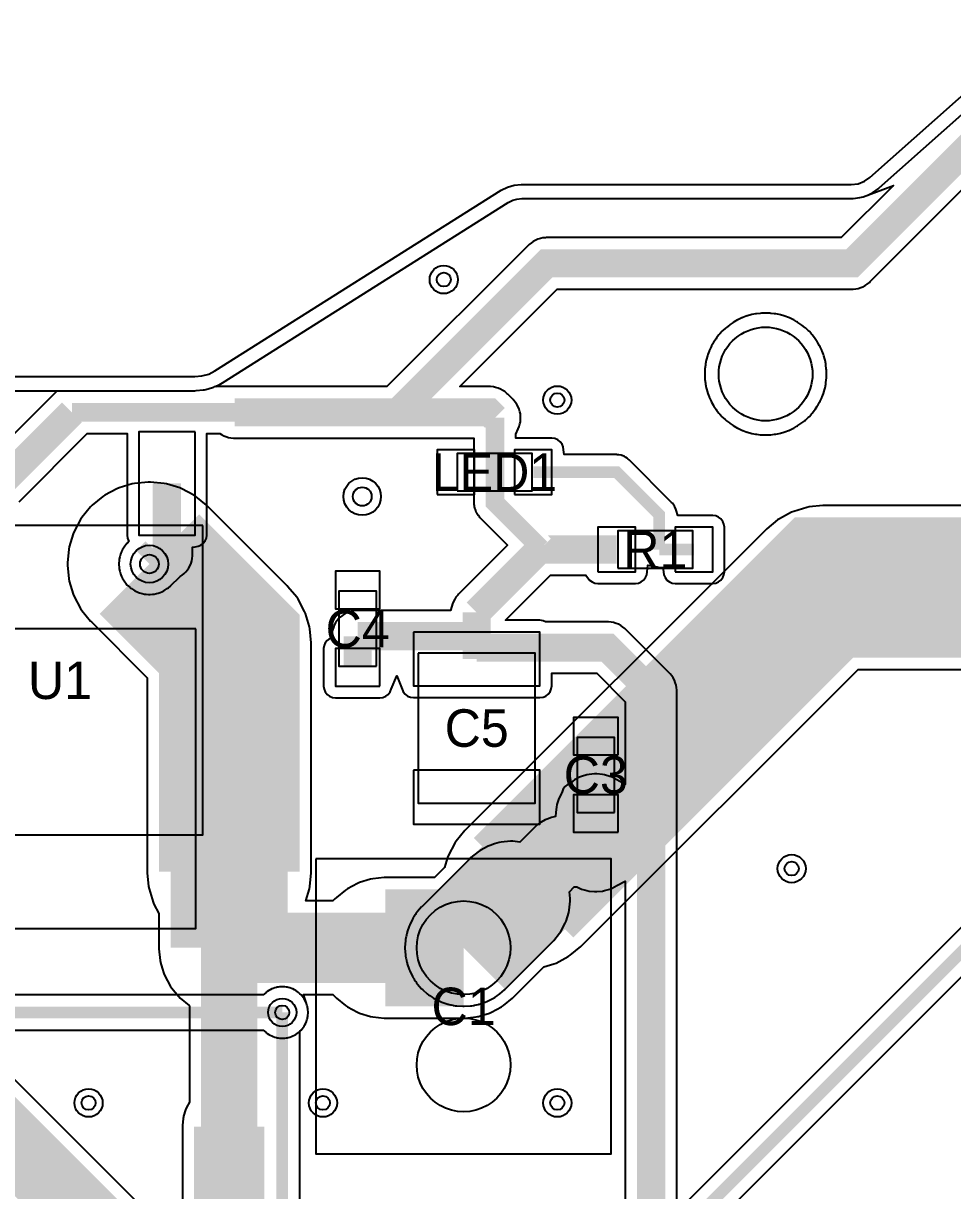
# Model space of a CAD drawing. Header units: millimetres. Extents: x -74 to 74, y -33 to 26.
# Drawn here: x -31.39 to -11.57, y -1.87 to 23.04 of the extents above; entities that cross this region are included whole.
import ezdxf
from ezdxf.enums import TextEntityAlignment as Align

# ---------------------------------------------------------------- set-up
doc = ezdxf.new("R2010")
doc.units = ezdxf.units.MM
for name, color, linetype in [('COBRE_BAIXO', 7, 'Continuous'), ('COBRE_CIMA', 7, 'Continuous'), ('CONTORNO', 7, 'Continuous'), ('CORPOS_CIMA', 7, 'Continuous'), ('FUROS', 7, 'Continuous'), ('PADS_BAIXO', 7, 'Continuous'), ('PADS_CIMA', 7, 'Continuous'), ('PLANO_GND_BAIXO', 7, 'Continuous'), ('PLANO_GND_CIMA', 7, 'Continuous'), ('REFS_CIMA', 7, 'Continuous'), ('VIAS', 7, 'Continuous')]:
    doc.layers.add(name, color=color, linetype=linetype)

msp = doc.modelspace()

# ---------------------------------------------------------------- linework, layer by layer
at = {"layer": 'COBRE_BAIXO'}
for points, const_width in [([(-27, 4.932), (-27, 9.798), (-28.703, 11.501)], 3), ([(-20.718, 4.592), (-14.31, 11), (-6.54, 11)], 3), ([(-9.01, -20.247), (-9.01, -20.03), (-17.585, -11.455), (-19.793, -11.455), (-21.941, -9.307), (-22.407, -9.307), (-22.9, -8.814), (-22.9, -8.303), (-4.774, 9.823)], 0.25), ([(-27, 3.31), (-27, 4.932)], 2.5), ([(-22, 3.31), (-20.718, 4.592)], 2.5), ([(-23.667, 3.31), (-22, 3.31)], 2.5), ([(-23.667, 3.31), (-22, 3.31)], 2.5), ([(-27, 3.31), (-23.667, 3.31)], 1.5), ([(-27, 3.31), (-23.667, 3.31)], 1.5), ([(-27, -0.505), (-27, 3.31)], 1.2), ([(-27, -0.505), (-27, 3.31)], 1.2), ([(-16.411, -18.351), (-18.086, -18.351), (-22.85, -13.587), (-22.85, -12.573), (-22.973, -12.45), (-24.226, -12.45), (-25.868, -10.808), (-25.868, 1.93)], 0.25), ([(-27, -11.949), (-27, -0.505)], 1.5), ([(-27, -11.949), (-27, -0.505)], 1.5)]:
    msp.add_lwpolyline(points, dxfattribs=dict(at, const_width=const_width))
at = {"layer": 'COBRE_CIMA'}
for points, const_width in [([(-23.407, 14.737), (-20.228, 17.916), (-13.714, 17.916), (-10.157, 21.473), (-10.157, 22.74)], 0.6), ([(-30.356, 14.737), (-31.873, 13.22)], 0.6), ([(-23.407, 14.737), (-26.882, 14.737)], 0.6), ([(-21.332, 14.621), (-21.448, 14.737), (-23.407, 14.737)], 0.6), ([(-26.882, 14.737), (-30.356, 14.737)], 0.4), ([(-20.353, 11.834), (-21.332, 12.812), (-21.332, 14.621)], 0.4), ([(-28.33, 13.22), (-28.33, 11.703)], 0.6), ([(-17.827, 11.81), (-17.827, 12.552), (-18.735, 13.46), (-20.515, 13.46)], 0.25), ([(-28.501, 11.703), (-28.703, 11.501)], 0.8), ([(-28.33, 11.703), (-28.501, 11.703)], 0.6), ([(-20.353, 11.834), (-21.72, 10.467)], 0.6), ([(-19.143, 11.81), (-20.33, 11.81), (-20.353, 11.834)], 0.6), ([(-18.735, 11.81), (-19.143, 11.81)], 0.6), ([(-17.085, 11.81), (-17.827, 11.81)], 0.25), ([(-21.72, 9.96), (-21.72, 10.467)], 0.6), ([(-24.26, 9.295), (-24.26, 9.96)], 0.6), ([(-21.72, 9.96), (-24.26, 9.96)], 0.6), ([(-21.72, 9.718), (-21.72, 9.96)], 0.6), ([(-21.72, 9.718), (-18.931, 9.718), (-17.999, 8.786), (-17.999, -4.744), (-19.03, -5.775)], 0.6), ([(-21.72, 9.475), (-21.72, 9.718)], 0.6), ([(-19.18, 6.175), (-19.18, 5.358)], 1.2), ([(-20.976, 4.334), (-19.952, 5.358), (-19.18, 5.358)], 1), ([(-44.209, 5.469), (-35.743, 5.469), (-32.204, 1.93), (-25.868, 1.93)], 0.25), ([(-22, 3.31), (-20.976, 4.334)], 2), ([(-24.375, -8.125), (-35.04, 2.54), (-35.6, 2.54)], 1.5)]:
    msp.add_lwpolyline(points, dxfattribs=dict(at, const_width=const_width))
at = {"layer": 'CONTORNO'}
msp.add_lwpolyline([(-49.5, 13.5), (-40.12, 13.5), (-40.001, 13.509), (-39.885, 13.535), (-33.615, 15.465), (-33.499, 15.491), (-33.38, 15.5), (-27.731, 15.5), (-27.582, 15.514), (-27.438, 15.556), (-27.304, 15.623), (-21.196, 19.477), (-21.062, 19.544), (-20.918, 19.586), (-20.769, 19.6), (-13.728, 19.6), (-13.584, 19.618), (-13.449, 19.669), (-13.33, 19.752), (-11.001, 21.821)], dxfattribs=at)
at = {"layer": 'CORPOS_CIMA'}
for points in [[(-22.14, 13.06), (-20.54, 13.06), (-20.54, 13.86), (-22.14, 13.86)], [(-27.56, 12.32), (-33.66, 12.32), (-33.66, 5.72), (-27.56, 5.72)], [(-18.71, 11.41), (-17.11, 11.41), (-17.11, 12.21), (-18.71, 12.21)], [(-23.86, 9.32), (-23.86, 10.92), (-24.66, 10.92), (-24.66, 9.32)], [(-22.97, 9.6), (-22.97, 6.4), (-20.47, 6.4), (-20.47, 9.6)], [(-18.78, 6.2), (-18.78, 7.8), (-19.58, 7.8), (-19.58, 6.2)], [(-25.15, 5.21), (-25.15, -1.09), (-18.85, -1.09), (-18.85, 5.21)]]:
    msp.add_lwpolyline(points, close=True, dxfattribs=at)
at = {"layer": 'FUROS'}
msp.add_lwpolyline([(-14.556, 15.556), (-14.559, 15.478), (-14.568, 15.4), (-14.584, 15.323), (-14.605, 15.247), (-14.632, 15.173), (-14.665, 15.102), (-14.703, 15.034), (-14.747, 14.968), (-14.796, 14.907), (-14.849, 14.849), (-14.907, 14.796), (-14.968, 14.747), (-15.034, 14.703), (-15.102, 14.665), (-15.173, 14.632), (-15.247, 14.605), (-15.323, 14.584), (-15.4, 14.568), (-15.478, 14.559), (-15.556, 14.556), (-15.634, 14.559), (-15.712, 14.568), (-15.789, 14.584), (-15.865, 14.605), (-15.939, 14.632), (-16.01, 14.665), (-16.078, 14.703), (-16.144, 14.747), (-16.205, 14.796), (-16.263, 14.849), (-16.316, 14.907), (-16.365, 14.968), (-16.409, 15.034), (-16.447, 15.102), (-16.48, 15.173), (-16.507, 15.247), (-16.528, 15.323), (-16.544, 15.4), (-16.553, 15.478), (-16.556, 15.556), (-16.553, 15.634), (-16.544, 15.712), (-16.528, 15.789), (-16.507, 15.865), (-16.48, 15.939), (-16.447, 16.01), (-16.409, 16.078), (-16.365, 16.144), (-16.316, 16.205), (-16.263, 16.263), (-16.205, 16.316), (-16.144, 16.365), (-16.078, 16.409), (-16.01, 16.447), (-15.939, 16.48), (-15.865, 16.507), (-15.789, 16.528), (-15.712, 16.544), (-15.634, 16.553), (-15.556, 16.556), (-15.478, 16.553), (-15.4, 16.544), (-15.323, 16.528), (-15.247, 16.507), (-15.173, 16.48), (-15.102, 16.447), (-15.034, 16.409), (-14.968, 16.365), (-14.907, 16.316), (-14.849, 16.263), (-14.796, 16.205), (-14.747, 16.144), (-14.703, 16.078), (-14.665, 16.01), (-14.632, 15.939), (-14.605, 15.865), (-14.584, 15.789), (-14.568, 15.712), (-14.559, 15.634)], close=True, dxfattribs=at)
at = {"layer": 'PADS_BAIXO'}
for points in [[(-21, 3.31), (-21.009, 3.179), (-21.034, 3.051), (-21.076, 2.927), (-21.134, 2.81), (-21.207, 2.701), (-21.293, 2.603), (-21.391, 2.517), (-21.5, 2.444), (-21.617, 2.386), (-21.741, 2.344), (-21.869, 2.319), (-22, 2.31), (-22.131, 2.319), (-22.259, 2.344), (-22.383, 2.386), (-22.5, 2.444), (-22.609, 2.517), (-22.707, 2.603), (-22.793, 2.701), (-22.866, 2.81), (-22.924, 2.927), (-22.966, 3.051), (-22.991, 3.179), (-23, 3.31), (-22.991, 3.441), (-22.966, 3.569), (-22.924, 3.693), (-22.866, 3.81), (-22.793, 3.919), (-22.707, 4.017), (-22.609, 4.103), (-22.5, 4.176), (-22.383, 4.234), (-22.259, 4.276), (-22.131, 4.301), (-22, 4.31), (-21.869, 4.301), (-21.741, 4.276), (-21.617, 4.234), (-21.5, 4.176), (-21.391, 4.103), (-21.293, 4.017), (-21.207, 3.919), (-21.134, 3.81), (-21.076, 3.693), (-21.034, 3.569), (-21.009, 3.441)], [(-21, 0.81), (-21.009, 0.679), (-21.034, 0.551), (-21.076, 0.427), (-21.134, 0.31), (-21.207, 0.201), (-21.293, 0.103), (-21.391, 0.017), (-21.5, -0.056), (-21.617, -0.114), (-21.741, -0.156), (-21.869, -0.181), (-22, -0.19), (-22.131, -0.181), (-22.259, -0.156), (-22.383, -0.114), (-22.5, -0.056), (-22.609, 0.017), (-22.707, 0.103), (-22.793, 0.201), (-22.866, 0.31), (-22.924, 0.427), (-22.966, 0.551), (-22.991, 0.679), (-23, 0.81), (-22.991, 0.941), (-22.966, 1.069), (-22.924, 1.193), (-22.866, 1.31), (-22.793, 1.419), (-22.707, 1.517), (-22.609, 1.603), (-22.5, 1.676), (-22.383, 1.734), (-22.259, 1.776), (-22.131, 1.801), (-22, 1.81), (-21.869, 1.801), (-21.741, 1.776), (-21.617, 1.734), (-21.5, 1.676), (-21.391, 1.603), (-21.293, 1.517), (-21.207, 1.419), (-21.134, 1.31), (-21.076, 1.193), (-21.034, 1.069), (-21.009, 0.941)]]:
    msp.add_lwpolyline(points, close=True, dxfattribs=at)
at = {"layer": 'PADS_CIMA'}
for points in [[(-27.73, 14.32), (-28.93, 14.32), (-28.93, 12.12), (-27.73, 12.12)], [(-22.565, 12.985), (-21.765, 12.985), (-21.765, 13.935), (-22.565, 13.935)], [(-20.915, 12.985), (-20.115, 12.985), (-20.115, 13.935), (-20.915, 13.935)], [(-19.135, 11.335), (-18.335, 11.335), (-18.335, 12.285), (-19.135, 12.285)], [(-17.485, 11.335), (-16.685, 11.335), (-16.685, 12.285), (-17.485, 12.285)], [(-23.785, 10.545), (-23.785, 11.345), (-24.735, 11.345), (-24.735, 10.545)], [(-27.71, 10.12), (-33.51, 10.12), (-33.51, 3.72), (-27.71, 3.72)], [(-23.07, 10.05), (-23.07, 8.9), (-20.37, 8.9), (-20.37, 10.05)], [(-23.785, 8.895), (-23.785, 9.695), (-24.735, 9.695), (-24.735, 8.895)], [(-18.705, 7.425), (-18.705, 8.225), (-19.655, 8.225), (-19.655, 7.425)], [(-23.07, 7.1), (-23.07, 5.95), (-20.37, 5.95), (-20.37, 7.1)], [(-18.705, 5.775), (-18.705, 6.575), (-19.655, 6.575), (-19.655, 5.775)], [(-21, 3.31), (-21.009, 3.179), (-21.034, 3.051), (-21.076, 2.927), (-21.134, 2.81), (-21.207, 2.701), (-21.293, 2.603), (-21.391, 2.517), (-21.5, 2.444), (-21.617, 2.386), (-21.741, 2.344), (-21.869, 2.319), (-22, 2.31), (-22.131, 2.319), (-22.259, 2.344), (-22.383, 2.386), (-22.5, 2.444), (-22.609, 2.517), (-22.707, 2.603), (-22.793, 2.701), (-22.866, 2.81), (-22.924, 2.927), (-22.966, 3.051), (-22.991, 3.179), (-23, 3.31), (-22.991, 3.441), (-22.966, 3.569), (-22.924, 3.693), (-22.866, 3.81), (-22.793, 3.919), (-22.707, 4.017), (-22.609, 4.103), (-22.5, 4.176), (-22.383, 4.234), (-22.259, 4.276), (-22.131, 4.301), (-22, 4.31), (-21.869, 4.301), (-21.741, 4.276), (-21.617, 4.234), (-21.5, 4.176), (-21.391, 4.103), (-21.293, 4.017), (-21.207, 3.919), (-21.134, 3.81), (-21.076, 3.693), (-21.034, 3.569), (-21.009, 3.441)], [(-21, 0.81), (-21.009, 0.679), (-21.034, 0.551), (-21.076, 0.427), (-21.134, 0.31), (-21.207, 0.201), (-21.293, 0.103), (-21.391, 0.017), (-21.5, -0.056), (-21.617, -0.114), (-21.741, -0.156), (-21.869, -0.181), (-22, -0.19), (-22.131, -0.181), (-22.259, -0.156), (-22.383, -0.114), (-22.5, -0.056), (-22.609, 0.017), (-22.707, 0.103), (-22.793, 0.201), (-22.866, 0.31), (-22.924, 0.427), (-22.966, 0.551), (-22.991, 0.679), (-23, 0.81), (-22.991, 0.941), (-22.966, 1.069), (-22.924, 1.193), (-22.866, 1.31), (-22.793, 1.419), (-22.707, 1.517), (-22.609, 1.603), (-22.5, 1.676), (-22.383, 1.734), (-22.259, 1.776), (-22.131, 1.801), (-22, 1.81), (-21.869, 1.801), (-21.741, 1.776), (-21.617, 1.734), (-21.5, 1.676), (-21.391, 1.603), (-21.293, 1.517), (-21.207, 1.419), (-21.134, 1.31), (-21.076, 1.193), (-21.034, 1.069), (-21.009, 0.941)]]:
    msp.add_lwpolyline(points, close=True, dxfattribs=at)
at = {"layer": 'PLANO_GND_BAIXO'}
for points in [[(-33.369, 15.2), (-27.731, 15.2), (-27.731, 15.2), (-27.703, 15.201), (-27.554, 15.215), (-27.526, 15.219), (-27.498, 15.226), (-27.498, 15.226), (-27.354, 15.268), (-27.354, 15.268), (-27.328, 15.277), (-27.304, 15.288), (-27.304, 15.288), (-27.237, 15.321), (-27.17, 15.355), (-27.17, 15.355), (-27.144, 15.369), (-27.144, 15.369), (-21.049, 19.215), (-20.952, 19.264), (-20.861, 19.29), (-20.861, 19.29), (-20.755, 19.3), (-13.728, 19.3), (-13.728, 19.3), (-13.691, 19.302), (-13.691, 19.302), (-13.547, 19.32), (-13.512, 19.327), (-13.478, 19.337), (-13.343, 19.388), (-13.343, 19.388), (-13.32, 19.398), (-13.298, 19.41), (-13.277, 19.423), (-13.277, 19.423), (-13.158, 19.506), (-13.131, 19.528), (-10.802, 21.597)], [(-6.54, 12.75), (-14.31, 12.75), (-14.31, 12.75), (-14.334, 12.749), (-14.335, 12.749), (-14.627, 12.72), (-14.675, 12.71), (-14.675, 12.71), (-14.957, 12.625), (-15.002, 12.606), (-15.261, 12.468), (-15.302, 12.441), (-15.529, 12.254), (-15.529, 12.254), (-15.547, 12.238), (-15.547, 12.237), (-21.956, 5.829), (-21.956, 5.829), (-21.972, 5.811), (-22.159, 5.584), (-22.186, 5.543), (-22.325, 5.284), (-22.343, 5.238), (-22.409, 5.022), (-22.621, 4.81), (-23.667, 4.81), (-23.667, 4.81), (-23.691, 4.809), (-23.691, 4.809), (-23.935, 4.785), (-23.983, 4.775), (-23.983, 4.775), (-24.218, 4.704), (-24.218, 4.704), (-24.263, 4.685), (-24.479, 4.57), (-24.52, 4.543), (-24.709, 4.387), (-24.709, 4.387), (-24.709, 4.387), (-24.744, 4.353), (-24.787, 4.31), (-25.367, 4.31), (-25.29, 4.567), (-25.28, 4.615), (-25.251, 4.907), (-25.251, 4.908), (-25.25, 4.932), (-25.25, 4.932), (-25.25, 9.798), (-25.25, 9.798), (-25.251, 9.822), (-25.251, 9.822), (-25.28, 10.115), (-25.29, 10.163), (-25.29, 10.163), (-25.375, 10.445), (-25.394, 10.49), (-25.532, 10.749), (-25.559, 10.79), (-25.746, 11.017), (-25.746, 11.017), (-25.762, 11.035), (-25.763, 11.035), (-26.614, 11.887), (-27.466, 12.738), (-27.466, 12.739), (-27.484, 12.755), (-27.484, 12.755), (-27.711, 12.941), (-27.752, 12.969), (-28.011, 13.107), (-28.056, 13.126), (-28.338, 13.211), (-28.338, 13.211), (-28.386, 13.221), (-28.678, 13.25), (-28.727, 13.25), (-29.02, 13.221), (-29.068, 13.211), (-29.068, 13.211), (-29.35, 13.126), (-29.395, 13.107), (-29.654, 12.969), (-29.695, 12.941), (-29.922, 12.755), (-29.957, 12.72), (-30.143, 12.493), (-30.171, 12.452), (-30.309, 12.193), (-30.328, 12.148), (-30.413, 11.866), (-30.413, 11.866), (-30.423, 11.818), (-30.452, 11.525), (-30.452, 11.476), (-30.423, 11.184), (-30.413, 11.136), (-30.413, 11.136), (-30.328, 10.854), (-30.309, 10.809), (-30.171, 10.55), (-30.143, 10.509), (-29.957, 10.282), (-29.957, 10.282), (-29.941, 10.264), (-29.94, 10.264), (-28.75, 9.073), (-28.75, 4.932), (-28.75, 4.932), (-28.749, 4.908), (-28.749, 4.907), (-28.72, 4.615), (-28.71, 4.567), (-28.71, 4.567), (-28.625, 4.285), (-28.606, 4.24), (-28.5, 4.041), (-28.5, 3.31), (-28.5, 3.31), (-28.499, 3.286), (-28.499, 3.285), (-28.475, 3.042), (-28.467, 3.003), (-28.465, 2.994), (-28.465, 2.994), (-28.43, 2.876), (-28.394, 2.759), (-28.394, 2.759), (-28.375, 2.714), (-28.26, 2.498), (-28.233, 2.457), (-28.077, 2.268), (-28.043, 2.233), (-27.853, 2.077), (-27.85, 2.075), (-27.85, 0.019), (-27.913, -0.1), (-27.932, -0.145), (-27.975, -0.286), (-27.975, -0.286), (-27.977, -0.295), (-27.984, -0.334), (-27.999, -0.48), (-27.999, -0.48), (-28, -0.505), (-28, -0.505), (-28, -10.829)], [(-25.493, -10.653), (-25.493, 1.524), (-25.468, 1.553), (-25.448, 1.576), (-25.442, 1.582), (-25.442, 1.583), (-25.422, 1.609), (-25.4, 1.641), (-25.384, 1.669), (-25.367, 1.705), (-25.354, 1.735), (-25.341, 1.772), (-25.333, 1.804), (-25.333, 1.804), (-25.329, 1.823), (-25.325, 1.842), (-25.325, 1.842), (-25.321, 1.874), (-25.321, 1.875), (-25.319, 1.914), (-25.319, 1.946), (-25.321, 1.986), (-25.321, 1.986), (-25.325, 2.018), (-25.325, 2.018), (-25.329, 2.037), (-25.333, 2.056), (-25.333, 2.056), (-25.341, 2.088), (-25.354, 2.125), (-25.416, 2.31), (-24.787, 2.31), (-24.744, 2.268), (-24.709, 2.233), (-24.709, 2.233), (-24.709, 2.233), (-24.52, 2.077), (-24.479, 2.05), (-24.263, 1.935), (-24.218, 1.916), (-24.218, 1.916), (-23.983, 1.845), (-23.983, 1.845), (-23.935, 1.835), (-23.691, 1.811), (-23.691, 1.811), (-23.667, 1.81), (-23.667, 1.81), (-22, 1.81), (-22, 1.81), (-21.976, 1.811), (-21.976, 1.811), (-21.732, 1.835), (-21.693, 1.843), (-21.684, 1.845), (-21.683, 1.845), (-21.566, 1.88), (-21.449, 1.916), (-21.449, 1.916), (-21.404, 1.935), (-21.188, 2.05), (-21.147, 2.077), (-20.957, 2.233), (-20.939, 2.249), (-20.939, 2.249), (-20.939, 2.249), (-20.288, 2.901), (-20.072, 2.967), (-20.026, 2.985), (-19.767, 3.124), (-19.726, 3.151), (-19.499, 3.338), (-19.481, 3.354), (-19.481, 3.354), (-13.585, 9.25), (-6.54, 9.25)], [(-5.807, 9.321), (-14.486, 0.641), (-23.165, -8.038)], [(-21.712, -7.645), (-4.796, 9.271)]]:
    msp.add_lwpolyline(points, dxfattribs=at)
msp.add_lwpolyline([(-14.289, 15.264), (-14.274, 15.341), (-14.27, 15.364), (-14.27, 15.364), (-14.261, 15.442), (-14.259, 15.466), (-14.259, 15.466), (-14.258, 15.505), (-14.256, 15.544), (-14.256, 15.544), (-14.256, 15.568), (-14.256, 15.568), (-14.258, 15.607), (-14.259, 15.646), (-14.259, 15.646), (-14.261, 15.67), (-14.27, 15.748), (-14.27, 15.748), (-14.274, 15.771), (-14.289, 15.848), (-14.289, 15.848), (-14.295, 15.871), (-14.295, 15.871), (-14.316, 15.946), (-14.316, 15.947), (-14.323, 15.969), (-14.351, 16.043), (-14.351, 16.043), (-14.354, 16.052), (-14.36, 16.065), (-14.393, 16.136), (-14.403, 16.157), (-14.442, 16.225), (-14.442, 16.225), (-14.447, 16.233), (-14.454, 16.245), (-14.454, 16.245), (-14.498, 16.31), (-14.511, 16.33), (-14.56, 16.391), (-14.575, 16.409), (-14.575, 16.409), (-14.579, 16.413), (-14.629, 16.467), (-14.629, 16.467), (-14.645, 16.483), (-14.645, 16.483), (-14.698, 16.533), (-14.703, 16.537), (-14.703, 16.537), (-14.721, 16.552), (-14.782, 16.601), (-14.802, 16.614), (-14.867, 16.658), (-14.867, 16.658), (-14.879, 16.666), (-14.887, 16.67), (-14.887, 16.67), (-14.955, 16.709), (-14.976, 16.719), (-15.047, 16.752), (-15.06, 16.758), (-15.069, 16.761), (-15.069, 16.761), (-15.143, 16.788), (-15.165, 16.796), (-15.166, 16.796), (-15.241, 16.817), (-15.241, 16.817), (-15.264, 16.823), (-15.264, 16.823), (-15.341, 16.838), (-15.364, 16.842), (-15.364, 16.842), (-15.442, 16.851), (-15.466, 16.853), (-15.466, 16.853), (-15.505, 16.854), (-15.544, 16.856), (-15.544, 16.856), (-15.568, 16.856), (-15.568, 16.856), (-15.607, 16.854), (-15.646, 16.853), (-15.646, 16.853), (-15.67, 16.851), (-15.748, 16.842), (-15.748, 16.842), (-15.771, 16.838), (-15.848, 16.823), (-15.848, 16.823), (-15.871, 16.817), (-15.871, 16.817), (-15.946, 16.796), (-15.947, 16.796), (-15.969, 16.788), (-16.043, 16.761), (-16.043, 16.761), (-16.052, 16.758), (-16.065, 16.752), (-16.136, 16.719), (-16.157, 16.709), (-16.225, 16.67), (-16.225, 16.67), (-16.233, 16.666), (-16.245, 16.658), (-16.245, 16.658), (-16.31, 16.614), (-16.33, 16.601), (-16.391, 16.552), (-16.409, 16.537), (-16.409, 16.537), (-16.413, 16.533), (-16.467, 16.483), (-16.467, 16.483), (-16.483, 16.467), (-16.483, 16.467), (-16.533, 16.413), (-16.537, 16.409), (-16.537, 16.409), (-16.552, 16.391), (-16.601, 16.33), (-16.614, 16.31), (-16.658, 16.245), (-16.658, 16.245), (-16.666, 16.233), (-16.67, 16.225), (-16.67, 16.225), (-16.709, 16.157), (-16.719, 16.136), (-16.752, 16.065), (-16.758, 16.052), (-16.761, 16.043), (-16.761, 16.043), (-16.788, 15.969), (-16.796, 15.947), (-16.796, 15.946), (-16.817, 15.871), (-16.817, 15.871), (-16.823, 15.848), (-16.823, 15.848), (-16.838, 15.771), (-16.842, 15.748), (-16.842, 15.748), (-16.851, 15.67), (-16.853, 15.646), (-16.853, 15.646), (-16.854, 15.607), (-16.856, 15.568), (-16.856, 15.568), (-16.856, 15.544), (-16.856, 15.544), (-16.854, 15.505), (-16.853, 15.466), (-16.853, 15.466), (-16.851, 15.442), (-16.842, 15.364), (-16.842, 15.364), (-16.838, 15.341), (-16.823, 15.264), (-16.823, 15.264), (-16.817, 15.241), (-16.817, 15.241), (-16.796, 15.166), (-16.796, 15.165), (-16.788, 15.143), (-16.761, 15.069), (-16.761, 15.069), (-16.758, 15.06), (-16.752, 15.047), (-16.719, 14.976), (-16.709, 14.955), (-16.67, 14.887), (-16.67, 14.887), (-16.666, 14.879), (-16.658, 14.867), (-16.658, 14.867), (-16.614, 14.802), (-16.601, 14.782), (-16.552, 14.721), (-16.537, 14.703), (-16.537, 14.703), (-16.533, 14.698), (-16.483, 14.645), (-16.483, 14.645), (-16.467, 14.629), (-16.467, 14.629), (-16.413, 14.579), (-16.409, 14.575), (-16.409, 14.575), (-16.391, 14.56), (-16.33, 14.511), (-16.31, 14.498), (-16.245, 14.454), (-16.245, 14.454), (-16.233, 14.447), (-16.225, 14.442), (-16.225, 14.442), (-16.157, 14.403), (-16.136, 14.393), (-16.065, 14.36), (-16.052, 14.354), (-16.043, 14.351), (-16.043, 14.351), (-15.969, 14.323), (-15.947, 14.316), (-15.946, 14.316), (-15.871, 14.295), (-15.871, 14.295), (-15.848, 14.289), (-15.848, 14.289), (-15.771, 14.274), (-15.748, 14.27), (-15.748, 14.27), (-15.67, 14.261), (-15.646, 14.259), (-15.646, 14.259), (-15.607, 14.258), (-15.568, 14.256), (-15.568, 14.256), (-15.544, 14.256), (-15.544, 14.256), (-15.505, 14.258), (-15.466, 14.259), (-15.466, 14.259), (-15.442, 14.261), (-15.364, 14.27), (-15.364, 14.27), (-15.341, 14.274), (-15.264, 14.289), (-15.264, 14.289), (-15.241, 14.295), (-15.241, 14.295), (-15.166, 14.316), (-15.165, 14.316), (-15.143, 14.323), (-15.069, 14.351), (-15.069, 14.351), (-15.06, 14.354), (-15.047, 14.36), (-14.976, 14.393), (-14.955, 14.403), (-14.887, 14.442), (-14.887, 14.442), (-14.879, 14.447), (-14.867, 14.454), (-14.867, 14.454), (-14.802, 14.498), (-14.782, 14.511), (-14.721, 14.56), (-14.703, 14.575), (-14.703, 14.575), (-14.698, 14.579), (-14.645, 14.629), (-14.645, 14.629), (-14.629, 14.645), (-14.629, 14.645), (-14.579, 14.698), (-14.575, 14.703), (-14.575, 14.703), (-14.56, 14.721), (-14.511, 14.782), (-14.498, 14.802), (-14.454, 14.867), (-14.454, 14.867), (-14.447, 14.879), (-14.442, 14.887), (-14.442, 14.887), (-14.403, 14.955), (-14.393, 14.976), (-14.36, 15.047), (-14.354, 15.06), (-14.351, 15.069), (-14.351, 15.069), (-14.323, 15.143), (-14.316, 15.165), (-14.316, 15.166), (-14.295, 15.241), (-14.295, 15.241), (-14.289, 15.264), (-14.289, 15.264)], close=True, dxfattribs=at)
at = {"layer": 'PLANO_GND_CIMA'}
for points in [[(-17.449, -4.744), (-17.449, 8.786), (-17.449, 8.786), (-17.45, 8.81), (-17.456, 8.869), (-17.465, 8.917), (-17.483, 8.973), (-17.501, 9.019), (-17.529, 9.07), (-17.529, 9.071), (-17.556, 9.111), (-17.594, 9.157), (-17.594, 9.157), (-17.61, 9.175), (-17.61, 9.175), (-18.542, 10.107), (-18.542, 10.107), (-18.542, 10.107), (-18.56, 10.123), (-18.56, 10.123), (-18.606, 10.161), (-18.646, 10.188), (-18.646, 10.188), (-18.698, 10.216), (-18.744, 10.234), (-18.8, 10.252), (-18.848, 10.261), (-18.907, 10.267), (-18.931, 10.268), (-18.931, 10.268), (-20.248, 10.268), (-20.249, 10.268), (-20.305, 10.291), (-20.305, 10.291), (-20.37, 10.3), (-21.109, 10.3), (-20.149, 11.26), (-19.39, 11.26), (-19.312, 11.158), (-19.312, 11.158), (-19.26, 11.118), (-19.2, 11.094), (-19.135, 11.085), (-18.335, 11.085), (-18.27, 11.094), (-18.21, 11.118), (-18.158, 11.158), (-18.119, 11.21), (-18.093, 11.27), (-18.085, 11.335), (-18.066, 11.477), (-17.924, 11.448), (-17.876, 11.439), (-17.876, 11.439), (-17.867, 11.438), (-17.852, 11.436), (-17.85, 11.436), (-17.747, 11.426), (-17.735, 11.336), (-17.735, 11.335), (-17.727, 11.27), (-17.701, 11.21), (-17.662, 11.158), (-17.61, 11.118), (-17.55, 11.094), (-17.485, 11.085), (-16.685, 11.085), (-16.62, 11.094), (-16.56, 11.118), (-16.508, 11.158), (-16.468, 11.21), (-16.444, 11.27), (-16.435, 11.335), (-16.435, 12.285), (-16.444, 12.35), (-16.468, 12.41), (-16.508, 12.462), (-16.56, 12.502), (-16.62, 12.527), (-16.685, 12.535), (-17.431, 12.535), (-17.465, 12.649), (-17.472, 12.672), (-17.491, 12.718), (-17.503, 12.739), (-17.53, 12.78), (-17.53, 12.78), (-17.545, 12.799), (-17.562, 12.817), (-17.562, 12.817), (-18.47, 13.725), (-18.47, 13.725), (-18.488, 13.742), (-18.507, 13.757), (-18.507, 13.757), (-18.548, 13.784), (-18.569, 13.796), (-18.615, 13.815), (-18.615, 13.815), (-18.625, 13.818), (-18.638, 13.822), (-18.638, 13.822), (-18.686, 13.831), (-18.686, 13.831), (-18.71, 13.834), (-18.71, 13.834), (-18.723, 13.834), (-18.735, 13.835), (-18.735, 13.835), (-19.852, 13.835), (-19.865, 13.935), (-19.873, 14), (-19.898, 14.06), (-19.938, 14.112), (-19.99, 14.152), (-20.05, 14.177), (-20.115, 14.185), (-20.882, 14.185), (-20.882, 14.274), (-20.834, 14.388), (-20.834, 14.388), (-20.816, 14.434), (-20.799, 14.49), (-20.789, 14.538), (-20.783, 14.597), (-20.783, 14.646), (-20.789, 14.704), (-20.799, 14.752), (-20.816, 14.808), (-20.834, 14.854), (-20.862, 14.905), (-20.862, 14.906), (-20.889, 14.946), (-20.927, 14.992), (-20.927, 14.992), (-20.943, 15.01), (-20.943, 15.01), (-21.059, 15.126), (-21.059, 15.126), (-21.077, 15.142), (-21.077, 15.142), (-21.123, 15.18), (-21.163, 15.207), (-21.163, 15.207), (-21.215, 15.235), (-21.261, 15.253), (-21.317, 15.271), (-21.365, 15.28), (-21.424, 15.286), (-21.448, 15.287), (-21.448, 15.287), (-22.079, 15.287), (-20, 17.366), (-13.714, 17.366), (-13.714, 17.366), (-13.69, 17.367), (-13.631, 17.373), (-13.583, 17.383), (-13.527, 17.4), (-13.481, 17.418), (-13.43, 17.446), (-13.429, 17.446), (-13.389, 17.473), (-13.343, 17.511), (-13.343, 17.511), (-13.325, 17.527), (-13.325, 17.527), (-9.768, 21.084)], [(-33.369, 15.2), (-30.671, 15.2), (-30.745, 15.126), (-31.355, 14.515), (-32.04, 13.831)], [(-31.484, 12.831), (-30.028, 14.287), (-29.18, 14.287), (-29.18, 12.12), (-29.172, 12.055), (-29.171, 12.055), (-29.171, 12.055), (-29.143, 11.984), (-29.173, 11.949), (-29.174, 11.949), (-29.208, 11.909), (-29.228, 11.883), (-29.257, 11.84), (-29.257, 11.84), (-29.274, 11.812), (-29.297, 11.765), (-29.297, 11.764), (-29.309, 11.734), (-29.309, 11.734), (-29.318, 11.71), (-29.326, 11.685), (-29.326, 11.685), (-29.335, 11.653), (-29.345, 11.602), (-29.345, 11.602), (-29.349, 11.57), (-29.352, 11.517), (-29.352, 11.485), (-29.349, 11.432), (-29.345, 11.4), (-29.345, 11.4), (-29.335, 11.349), (-29.326, 11.317), (-29.326, 11.317), (-29.318, 11.292), (-29.309, 11.268), (-29.309, 11.268), (-29.297, 11.238), (-29.297, 11.237), (-29.274, 11.19), (-29.257, 11.162), (-29.257, 11.162), (-29.228, 11.119), (-29.208, 11.093), (-29.208, 11.093), (-29.204, 11.088), (-29.174, 11.053), (-29.174, 11.053), (-29.151, 11.03), (-29.151, 11.03), (-29.116, 11), (-29.111, 10.996), (-29.111, 10.996), (-29.085, 10.976), (-29.042, 10.947), (-29.042, 10.947), (-29.014, 10.93), (-28.967, 10.907), (-28.966, 10.907), (-28.936, 10.895), (-28.936, 10.895), (-28.912, 10.886), (-28.887, 10.878), (-28.887, 10.878), (-28.855, 10.869), (-28.804, 10.859), (-28.804, 10.859), (-28.772, 10.855), (-28.719, 10.851), (-28.687, 10.851), (-28.634, 10.855), (-28.602, 10.859), (-28.602, 10.859), (-28.551, 10.869), (-28.519, 10.878), (-28.519, 10.878), (-28.494, 10.886), (-28.47, 10.895), (-28.47, 10.895), (-28.439, 10.907), (-28.439, 10.907), (-28.392, 10.93), (-28.364, 10.947), (-28.364, 10.947), (-28.321, 10.976), (-28.295, 10.996), (-28.255, 11.03), (-28.255, 11.03), (-28.252, 11.034), (-28.244, 11.041), (-28.243, 11.041), (-28.064, 11.221), (-28.046, 11.233), (-28.005, 11.26), (-28.005, 11.26), (-27.959, 11.298), (-27.925, 11.332), (-27.887, 11.378), (-27.86, 11.418), (-27.86, 11.418), (-27.832, 11.47), (-27.814, 11.516), (-27.797, 11.572), (-27.787, 11.62), (-27.781, 11.678), (-27.78, 11.703), (-27.78, 11.703), (-27.78, 11.864), (-27.732, 11.87), (-27.73, 11.87), (-27.665, 11.879), (-27.665, 11.879), (-27.605, 11.903), (-27.553, 11.943), (-27.514, 11.995), (-27.488, 12.055), (-27.48, 12.12), (-27.48, 14.287), (-27.203, 14.287), (-27.166, 14.267), (-27.114, 14.239), (-27.069, 14.221), (-27.013, 14.204), (-26.965, 14.194), (-26.906, 14.188), (-26.882, 14.187), (-26.881, 14.187), (-23.407, 14.187), (-21.782, 14.187), (-21.782, 12.812), (-21.782, 12.812), (-21.781, 12.8), (-21.781, 12.787), (-21.781, 12.787), (-21.779, 12.768), (-21.779, 12.768), (-21.777, 12.748), (-21.773, 12.724), (-21.773, 12.724), (-21.767, 12.7), (-21.767, 12.7), (-21.764, 12.689), (-21.762, 12.681), (-21.762, 12.681), (-21.76, 12.676), (-21.756, 12.663), (-21.748, 12.64), (-21.748, 12.64), (-21.737, 12.617), (-21.728, 12.6), (-21.719, 12.583), (-21.719, 12.583), (-21.706, 12.562), (-21.706, 12.562), (-21.691, 12.542), (-21.691, 12.542), (-21.679, 12.527), (-21.678, 12.526), (-21.669, 12.515), (-21.667, 12.512), (-21.667, 12.512), (-21.65, 12.494), (-21.65, 12.493), (-21.06, 11.904), (-22.109, 10.856), (-22.109, 10.856), (-22.125, 10.838), (-22.125, 10.838), (-22.163, 10.792), (-22.19, 10.752), (-22.19, 10.752), (-22.218, 10.7), (-22.236, 10.654), (-22.253, 10.598), (-22.28, 10.51), (-24.26, 10.51), (-24.26, 10.51), (-24.285, 10.509), (-24.343, 10.503), (-24.391, 10.493), (-24.447, 10.476), (-24.493, 10.458), (-24.544, 10.43), (-24.545, 10.43), (-24.585, 10.403), (-24.631, 10.365), (-24.665, 10.331), (-24.703, 10.285), (-24.73, 10.245), (-24.73, 10.245), (-24.758, 10.193), (-24.776, 10.147), (-24.794, 10.091), (-24.803, 10.043), (-24.809, 9.985), (-24.809, 9.984), (-24.812, 9.948), (-24.912, 9.872), (-24.912, 9.872), (-24.951, 9.82), (-24.977, 9.76), (-24.985, 9.695), (-24.985, 8.895), (-24.977, 8.83), (-24.951, 8.77), (-24.912, 8.718), (-24.86, 8.678), (-24.8, 8.653), (-24.735, 8.645), (-23.785, 8.645), (-23.72, 8.653), (-23.66, 8.678), (-23.608, 8.718), (-23.569, 8.77), (-23.569, 8.77), (-23.544, 8.83), (-23.543, 8.831), (-23.427, 9.112), (-23.295, 8.795), (-23.287, 8.775), (-23.287, 8.775), (-23.247, 8.723), (-23.195, 8.684), (-23.135, 8.659), (-23.07, 8.65), (-20.37, 8.65), (-20.305, 8.659), (-20.245, 8.684), (-20.193, 8.723), (-20.154, 8.775), (-20.128, 8.835), (-20.12, 8.9), (-20.12, 9.168), (-19.159, 9.168), (-18.549, 8.558), (-18.549, 6.798), (-18.729, 6.894), (-18.729, 6.894), (-18.832, 6.95), (-18.833, 6.95), (-18.878, 6.969), (-18.878, 6.969), (-18.99, 7.003), (-18.991, 7.003), (-19.038, 7.012), (-19.155, 7.024), (-19.204, 7.024), (-19.322, 7.012), (-19.369, 7.003), (-19.37, 7.003), (-19.482, 6.969), (-19.482, 6.969), (-19.527, 6.95), (-19.631, 6.894), (-19.672, 6.867), (-19.748, 6.805), (-19.748, 6.805), (-19.767, 6.797), (-19.78, 6.792), (-19.78, 6.792), (-19.832, 6.752), (-19.872, 6.7), (-19.896, 6.64), (-19.896, 6.64), (-19.896, 6.64), (-19.898, 6.629), (-19.899, 6.626), (-19.911, 6.604), (-19.955, 6.522), (-19.955, 6.522), (-19.974, 6.477), (-19.974, 6.477), (-20.008, 6.365), (-20.008, 6.364), (-20.017, 6.317), (-20.029, 6.199), (-20.029, 6.197), (-20.037, 6.113), (-20.122, 6.088), (-20.122, 6.088), (-20.216, 6.059), (-20.261, 6.04), (-20.348, 5.994), (-20.348, 5.994), (-20.358, 5.987), (-20.433, 5.938), (-20.482, 5.888), (-20.482, 5.888), (-20.802, 5.568), (-20.951, 5.583), (-21, 5.583), (-21.001, 5.583), (-21.196, 5.564), (-21.244, 5.554), (-21.244, 5.554), (-21.337, 5.526), (-21.431, 5.497), (-21.431, 5.497), (-21.477, 5.478), (-21.649, 5.386), (-21.649, 5.386), (-21.69, 5.359), (-21.842, 5.234), (-21.842, 5.234), (-21.86, 5.218), (-21.86, 5.218), (-22.884, 4.194), (-22.891, 4.186), (-22.895, 4.182), (-22.981, 4.084), (-22.981, 4.083), (-23.001, 4.058), (-23.018, 4.032), (-23.024, 4.024), (-23.025, 4.024), (-23.052, 3.983), (-23.056, 3.975), (-23.056, 3.975), (-23.074, 3.949), (-23.09, 3.921), (-23.09, 3.921), (-23.148, 3.803), (-23.161, 3.773), (-23.161, 3.773), (-23.203, 3.649), (-23.203, 3.649), (-23.206, 3.638), (-23.211, 3.618), (-23.211, 3.618), (-23.217, 3.587), (-23.217, 3.587), (-23.22, 3.578), (-23.22, 3.577), (-23.227, 3.542), (-23.23, 3.53), (-23.23, 3.53), (-23.23, 3.525), (-23.23, 3.52), (-23.23, 3.52), (-23.237, 3.489), (-23.241, 3.457), (-23.25, 3.326), (-23.25, 3.326), (-23.25, 3.294), (-23.25, 3.294), (-23.241, 3.163), (-23.237, 3.131), (-23.23, 3.1), (-23.23, 3.1), (-23.23, 3.095), (-23.23, 3.09), (-23.23, 3.09), (-23.227, 3.078), (-23.22, 3.043), (-23.22, 3.042), (-23.217, 3.033), (-23.217, 3.033), (-23.211, 3.002), (-23.211, 3.002), (-23.206, 2.982), (-23.203, 2.971), (-23.203, 2.971), (-23.161, 2.847), (-23.161, 2.847), (-23.148, 2.817), (-23.09, 2.7), (-23.09, 2.699), (-23.074, 2.671), (-23.056, 2.645), (-23.056, 2.645), (-23.052, 2.637), (-23.025, 2.596), (-23.024, 2.595), (-23.018, 2.588), (-23.001, 2.562), (-22.981, 2.537), (-22.981, 2.536), (-22.895, 2.438), (-22.872, 2.415), (-22.774, 2.329), (-22.773, 2.329), (-22.748, 2.309), (-22.722, 2.292), (-22.715, 2.285), (-22.714, 2.285), (-22.673, 2.258), (-22.665, 2.254), (-22.665, 2.253), (-22.639, 2.236), (-22.611, 2.22), (-22.61, 2.22), (-22.493, 2.162), (-22.463, 2.149), (-22.463, 2.149), (-22.339, 2.107), (-22.339, 2.107), (-22.328, 2.104), (-22.308, 2.099), (-22.308, 2.099), (-22.277, 2.093), (-22.277, 2.093), (-22.268, 2.09), (-22.267, 2.09), (-22.232, 2.083), (-22.22, 2.08), (-22.22, 2.08), (-22.215, 2.08), (-22.21, 2.079), (-22.21, 2.079), (-22.179, 2.073), (-22.147, 2.069), (-22.016, 2.061), (-22.016, 2.061), (-21.984, 2.061), (-21.984, 2.061), (-21.853, 2.069), (-21.821, 2.073), (-21.79, 2.079), (-21.79, 2.079), (-21.785, 2.08), (-21.78, 2.08), (-21.78, 2.08), (-21.768, 2.083), (-21.733, 2.09), (-21.732, 2.09), (-21.723, 2.093), (-21.723, 2.093), (-21.692, 2.099), (-21.692, 2.099), (-21.672, 2.104), (-21.661, 2.107), (-21.661, 2.107), (-21.537, 2.149), (-21.537, 2.149), (-21.507, 2.162), (-21.39, 2.22), (-21.389, 2.22), (-21.361, 2.236), (-21.335, 2.253), (-21.335, 2.254), (-21.327, 2.258), (-21.286, 2.285), (-21.285, 2.285), (-21.278, 2.292), (-21.252, 2.309), (-21.227, 2.329), (-21.226, 2.329), (-21.128, 2.415), (-21.124, 2.419), (-21.116, 2.426), (-20.092, 3.45), (-20.092, 3.45), (-20.076, 3.468), (-20.076, 3.468), (-19.951, 3.62), (-19.924, 3.66), (-19.924, 3.661), (-19.832, 3.833), (-19.813, 3.879), (-19.813, 3.879), (-19.784, 3.973), (-19.756, 4.066), (-19.756, 4.066), (-19.746, 4.114), (-19.727, 4.309), (-19.727, 4.309), (-19.727, 4.359), (-19.742, 4.508), (-19.641, 4.608), (-19.587, 4.608), (-19.528, 4.583), (-19.527, 4.583), (-19.482, 4.564), (-19.482, 4.564), (-19.37, 4.53), (-19.369, 4.53), (-19.322, 4.521), (-19.204, 4.509), (-19.155, 4.509), (-19.038, 4.521), (-18.991, 4.53), (-18.99, 4.53), (-18.878, 4.564), (-18.878, 4.564), (-18.833, 4.583), (-18.832, 4.583), (-18.729, 4.639), (-18.729, 4.639), (-18.549, 4.735), (-18.549, -4.516)], [(-32.204, 1.555), (-26.274, 1.555), (-26.245, 1.53), (-26.222, 1.51), (-26.216, 1.504), (-26.215, 1.504), (-26.189, 1.484), (-26.157, 1.462), (-26.129, 1.446), (-26.093, 1.429), (-26.063, 1.416), (-26.026, 1.403), (-25.994, 1.395), (-25.994, 1.395), (-25.975, 1.391), (-25.956, 1.387), (-25.956, 1.387), (-25.924, 1.383), (-25.924, 1.383), (-25.884, 1.381), (-25.852, 1.381), (-25.812, 1.383), (-25.812, 1.383), (-25.78, 1.387), (-25.78, 1.387), (-25.761, 1.391), (-25.742, 1.395), (-25.742, 1.395), (-25.71, 1.403), (-25.673, 1.416), (-25.643, 1.429), (-25.607, 1.446), (-25.579, 1.462), (-25.547, 1.484), (-25.52, 1.504), (-25.491, 1.53), (-25.468, 1.553), (-25.442, 1.583), (-25.422, 1.609), (-25.4, 1.641), (-25.384, 1.669), (-25.367, 1.705), (-25.354, 1.735), (-25.341, 1.772), (-25.333, 1.804), (-25.333, 1.804), (-25.329, 1.823), (-25.325, 1.842), (-25.325, 1.842), (-25.321, 1.874), (-25.321, 1.875), (-25.319, 1.914), (-25.319, 1.946), (-25.321, 1.986), (-25.321, 1.986), (-25.325, 2.018), (-25.325, 2.018), (-25.329, 2.037), (-25.333, 2.056), (-25.333, 2.056), (-25.341, 2.088), (-25.354, 2.125), (-25.367, 2.155), (-25.384, 2.191), (-25.4, 2.219), (-25.422, 2.252), (-25.442, 2.277), (-25.468, 2.307), (-25.491, 2.33), (-25.52, 2.356), (-25.547, 2.376), (-25.579, 2.398), (-25.607, 2.414), (-25.643, 2.431), (-25.673, 2.444), (-25.71, 2.457), (-25.742, 2.465), (-25.742, 2.465), (-25.761, 2.469), (-25.78, 2.473), (-25.78, 2.473), (-25.812, 2.477), (-25.812, 2.477), (-25.852, 2.479), (-25.884, 2.479), (-25.924, 2.477), (-25.924, 2.477), (-25.956, 2.473), (-25.956, 2.473), (-25.975, 2.469), (-25.994, 2.465), (-25.994, 2.465), (-26.026, 2.457), (-26.063, 2.444), (-26.093, 2.431), (-26.129, 2.414), (-26.157, 2.398), (-26.189, 2.376), (-26.215, 2.356), (-26.216, 2.356), (-26.222, 2.35), (-26.245, 2.33), (-26.274, 2.305), (-32.049, 2.305)], [(-23.475, -7.611), (-32.745, 1.66)]]:
    msp.add_lwpolyline(points, dxfattribs=at)
for points in [[(-27.145, 15.369), (-27.144, 15.369), (-21.049, 19.215), (-20.952, 19.264), (-20.861, 19.29), (-20.861, 19.29), (-20.755, 19.3), (-13.728, 19.3), (-13.728, 19.3), (-13.691, 19.302), (-13.691, 19.302), (-13.547, 19.32), (-13.512, 19.327), (-13.478, 19.337), (-13.478, 19.337), (-13.478, 19.337), (-12.828, 19.58), (-13.942, 18.466), (-20.228, 18.466), (-20.228, 18.466), (-20.253, 18.465), (-20.311, 18.459), (-20.359, 18.45), (-20.415, 18.432), (-20.461, 18.414), (-20.512, 18.386), (-20.513, 18.386), (-20.553, 18.359), (-20.599, 18.321), (-20.599, 18.321), (-20.617, 18.305), (-20.617, 18.305), (-23.635, 15.287), (-26.882, 15.287), (-27.274, 15.287), (-27.145, 15.369)], [(-14.289, 15.264), (-14.274, 15.341), (-14.27, 15.364), (-14.27, 15.364), (-14.261, 15.442), (-14.259, 15.466), (-14.259, 15.466), (-14.258, 15.505), (-14.256, 15.544), (-14.256, 15.544), (-14.256, 15.568), (-14.256, 15.568), (-14.258, 15.607), (-14.259, 15.646), (-14.259, 15.646), (-14.261, 15.67), (-14.27, 15.748), (-14.27, 15.748), (-14.274, 15.771), (-14.289, 15.848), (-14.289, 15.848), (-14.295, 15.871), (-14.295, 15.871), (-14.316, 15.946), (-14.316, 15.947), (-14.323, 15.969), (-14.351, 16.043), (-14.351, 16.043), (-14.354, 16.052), (-14.36, 16.065), (-14.393, 16.136), (-14.403, 16.157), (-14.442, 16.225), (-14.442, 16.225), (-14.447, 16.233), (-14.454, 16.245), (-14.454, 16.245), (-14.498, 16.31), (-14.511, 16.33), (-14.56, 16.391), (-14.575, 16.409), (-14.575, 16.409), (-14.579, 16.413), (-14.629, 16.467), (-14.629, 16.467), (-14.645, 16.483), (-14.645, 16.483), (-14.698, 16.533), (-14.703, 16.537), (-14.703, 16.537), (-14.721, 16.552), (-14.782, 16.601), (-14.802, 16.614), (-14.867, 16.658), (-14.867, 16.658), (-14.879, 16.666), (-14.887, 16.67), (-14.887, 16.67), (-14.955, 16.709), (-14.976, 16.719), (-15.047, 16.752), (-15.06, 16.758), (-15.069, 16.761), (-15.069, 16.761), (-15.143, 16.788), (-15.165, 16.796), (-15.166, 16.796), (-15.241, 16.817), (-15.241, 16.817), (-15.264, 16.823), (-15.264, 16.823), (-15.341, 16.838), (-15.364, 16.842), (-15.364, 16.842), (-15.442, 16.851), (-15.466, 16.853), (-15.466, 16.853), (-15.505, 16.854), (-15.544, 16.856), (-15.544, 16.856), (-15.568, 16.856), (-15.568, 16.856), (-15.607, 16.854), (-15.646, 16.853), (-15.646, 16.853), (-15.67, 16.851), (-15.748, 16.842), (-15.748, 16.842), (-15.771, 16.838), (-15.848, 16.823), (-15.848, 16.823), (-15.871, 16.817), (-15.871, 16.817), (-15.946, 16.796), (-15.947, 16.796), (-15.969, 16.788), (-16.043, 16.761), (-16.043, 16.761), (-16.052, 16.758), (-16.065, 16.752), (-16.136, 16.719), (-16.157, 16.709), (-16.225, 16.67), (-16.225, 16.67), (-16.233, 16.666), (-16.245, 16.658), (-16.245, 16.658), (-16.31, 16.614), (-16.33, 16.601), (-16.391, 16.552), (-16.409, 16.537), (-16.409, 16.537), (-16.413, 16.533), (-16.467, 16.483), (-16.467, 16.483), (-16.483, 16.467), (-16.483, 16.467), (-16.533, 16.413), (-16.537, 16.409), (-16.537, 16.409), (-16.552, 16.391), (-16.601, 16.33), (-16.614, 16.31), (-16.658, 16.245), (-16.658, 16.245), (-16.666, 16.233), (-16.67, 16.225), (-16.67, 16.225), (-16.709, 16.157), (-16.719, 16.136), (-16.752, 16.065), (-16.758, 16.052), (-16.761, 16.043), (-16.761, 16.043), (-16.788, 15.969), (-16.796, 15.947), (-16.796, 15.946), (-16.817, 15.871), (-16.817, 15.871), (-16.823, 15.848), (-16.823, 15.848), (-16.838, 15.771), (-16.842, 15.748), (-16.842, 15.748), (-16.851, 15.67), (-16.853, 15.646), (-16.853, 15.646), (-16.854, 15.607), (-16.856, 15.568), (-16.856, 15.568), (-16.856, 15.544), (-16.856, 15.544), (-16.854, 15.505), (-16.853, 15.466), (-16.853, 15.466), (-16.851, 15.442), (-16.842, 15.364), (-16.842, 15.364), (-16.838, 15.341), (-16.823, 15.264), (-16.823, 15.264), (-16.817, 15.241), (-16.817, 15.241), (-16.796, 15.166), (-16.796, 15.165), (-16.788, 15.143), (-16.761, 15.069), (-16.761, 15.069), (-16.758, 15.06), (-16.752, 15.047), (-16.719, 14.976), (-16.709, 14.955), (-16.67, 14.887), (-16.67, 14.887), (-16.666, 14.879), (-16.658, 14.867), (-16.658, 14.867), (-16.614, 14.802), (-16.601, 14.782), (-16.552, 14.721), (-16.537, 14.703), (-16.537, 14.703), (-16.533, 14.698), (-16.483, 14.645), (-16.483, 14.645), (-16.467, 14.629), (-16.467, 14.629), (-16.413, 14.579), (-16.409, 14.575), (-16.409, 14.575), (-16.391, 14.56), (-16.33, 14.511), (-16.31, 14.498), (-16.245, 14.454), (-16.245, 14.454), (-16.233, 14.447), (-16.225, 14.442), (-16.225, 14.442), (-16.157, 14.403), (-16.136, 14.393), (-16.065, 14.36), (-16.052, 14.354), (-16.043, 14.351), (-16.043, 14.351), (-15.969, 14.323), (-15.947, 14.316), (-15.946, 14.316), (-15.871, 14.295), (-15.871, 14.295), (-15.848, 14.289), (-15.848, 14.289), (-15.771, 14.274), (-15.748, 14.27), (-15.748, 14.27), (-15.67, 14.261), (-15.646, 14.259), (-15.646, 14.259), (-15.607, 14.258), (-15.568, 14.256), (-15.568, 14.256), (-15.544, 14.256), (-15.544, 14.256), (-15.505, 14.258), (-15.466, 14.259), (-15.466, 14.259), (-15.442, 14.261), (-15.364, 14.27), (-15.364, 14.27), (-15.341, 14.274), (-15.264, 14.289), (-15.264, 14.289), (-15.241, 14.295), (-15.241, 14.295), (-15.166, 14.316), (-15.165, 14.316), (-15.143, 14.323), (-15.069, 14.351), (-15.069, 14.351), (-15.06, 14.354), (-15.047, 14.36), (-14.976, 14.393), (-14.955, 14.403), (-14.887, 14.442), (-14.887, 14.442), (-14.879, 14.447), (-14.867, 14.454), (-14.867, 14.454), (-14.802, 14.498), (-14.782, 14.511), (-14.721, 14.56), (-14.703, 14.575), (-14.703, 14.575), (-14.698, 14.579), (-14.645, 14.629), (-14.645, 14.629), (-14.629, 14.645), (-14.629, 14.645), (-14.579, 14.698), (-14.575, 14.703), (-14.575, 14.703), (-14.56, 14.721), (-14.511, 14.782), (-14.498, 14.802), (-14.454, 14.867), (-14.454, 14.867), (-14.447, 14.879), (-14.442, 14.887), (-14.442, 14.887), (-14.403, 14.955), (-14.393, 14.976), (-14.36, 15.047), (-14.354, 15.06), (-14.351, 15.069), (-14.351, 15.069), (-14.323, 15.143), (-14.316, 15.165), (-14.316, 15.166), (-14.295, 15.241), (-14.295, 15.241), (-14.289, 15.264), (-14.289, 15.264)]]:
    msp.add_lwpolyline(points, close=True, dxfattribs=at)
at = {"layer": 'VIAS'}
for centre, radius in [((-22.423, 17.571), 0.3), ((-22.423, 17.571), 0.15), ((-20, 15), 0.3), ((-20, 15), 0.15), ((-24.162, 12.941), 0.4), ((-24.162, 12.941), 0.2), ((-28.703, 11.501), 0.4), ((-28.703, 11.501), 0.2), ((-15, 5), 0.3), ((-15, 5), 0.15), ((-25.868, 1.93), 0.3), ((-25.868, 1.93), 0.15), ((-30, 0), 0.3), ((-25, 0), 0.3), ((-20, 0), 0.3), ((-30, 0), 0.15), ((-25, 0), 0.15), ((-20, 0), 0.15)]:
    msp.add_circle(centre, radius, dxfattribs=at)

# ---------------------------------------------------------------- texts
at = {"layer": 'REFS_CIMA'}
for s, p in [('LED1', (-21.34, 13.46)), ('R1', (-17.91, 11.81)), ('C4', (-24.26, 10.12)), ('U1', (-30.61, 9.02)), ('C5', (-21.72, 8)), ('C3', (-19.18, 7)), ('C1', (-22, 2.06))]:
    msp.add_text(s, height=0.8, dxfattribs=at).set_placement(p, align=Align.MIDDLE_CENTER)

doc.saveas('drawing.dxf')
